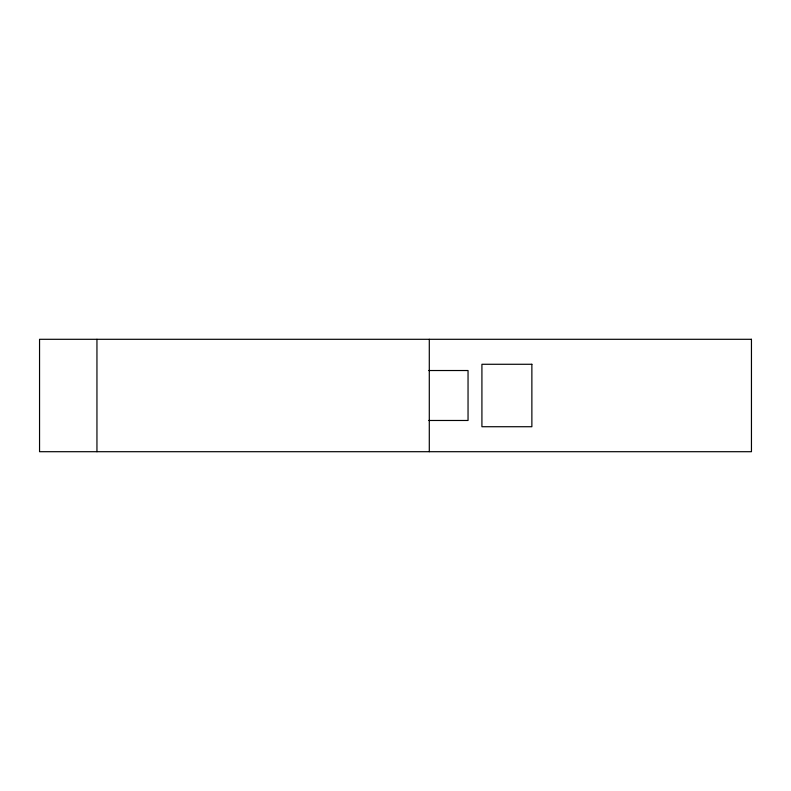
<?xml version="1.0" encoding="UTF-8"?>
<svg xmlns="http://www.w3.org/2000/svg" width="791" height="791" viewBox="0 0 791 791"><rect width="100%" height="100%" fill="white"/><g stroke="black" fill="none" stroke-linecap="round" stroke-linejoin="round"><path stroke-width="1.19" d="M428.801 370.524L468.045 370.524L468.045 420.476L428.801 420.476M429.295 339.299L429.295 451.701M96.947 339.299L96.947 451.701M751.45 339.299L39.55 339.299L39.55 451.701L751.45 451.701L751.45 339.299M531.868 364.275L481.917 364.275L481.917 426.725L531.868 426.725L531.868 364.275"/></g></svg>
